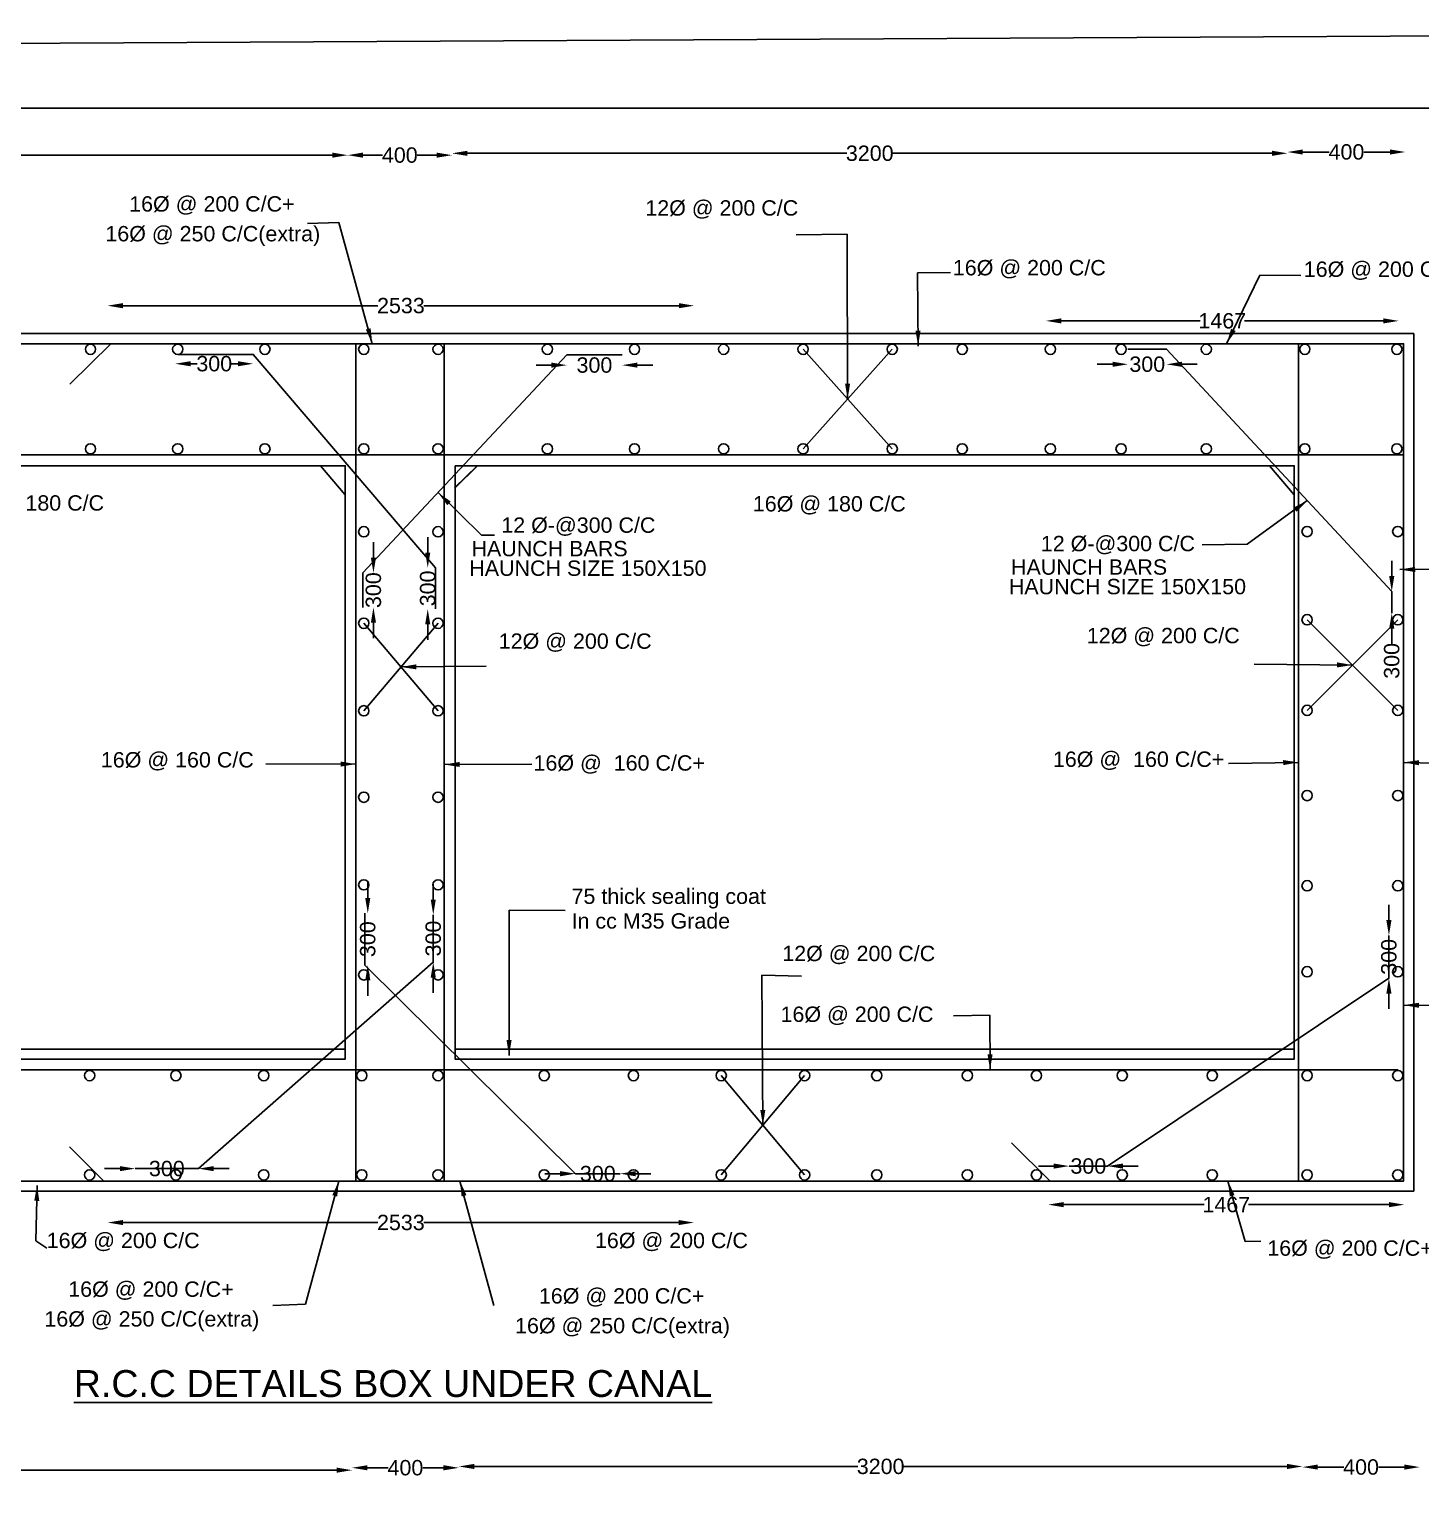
# Model space of a CAD drawing. Header units: millimetres. Extents: x -106457499 to -53207639, y 22136960 to 44300274.
# Drawn here: x -53225601 to -53216539, y 22146653 to 22156162 of the extents above; entities that cross this region are included whole.
import ezdxf

# ---------------------------------------------------------------- set-up
doc = ezdxf.new("R2010")
doc.units = ezdxf.units.MM
doc.header["$MEASUREMENT"] = 0
for name, color, linetype in [('DIMENSION', 7, 'Continuous'), ('DRAWING', 2, 'Continuous'), ('REF', 22, 'Continuous'), ('TEXT', 7, 'Continuous')]:
    doc.layers.add(name, color=color, linetype=linetype)
doc.styles.get("Standard").update_dxf_attribs({"font": 'arial.ttf', "height": 100})
doc.dimstyles.get("Standard").update_dxf_attribs({"dimtxt": 100, "dimasz": 100, "dimexe": 0.18, "dimexo": 0.0625, "dimgap": 0.09, "dimtad": 0, "dimdec": 0, "dimzin": 0, "dimdsep": 46, "dimtxsty": 'Standard', "dimcen": 0.09, "dimse1": 1, "dimse2": 1, "dimadec": 0, "dimazin": 0, "dimtfac": 1, "dimtdec": 0, "dimtofl": 0, "dimtmove": 0, "dimatfit": 3, "dimfxl": 1, "dimtolj": 1, "dimtzin": 0, "dimarcsym": 0})
picture_1 = doc.add_image_def('image1.jpg', size_in_pixel=(7144, 5132))

# ---------------------------------------------------------------- blocks, each defined once
blk = doc.blocks.new('*D55')
at = {"layer": 'Defpoints', "color": 0, "transparency": 16777216}
for p in [(-53228985.5, 22146768), (-53223498.5, 22146781), (-53223498.5, 22146781)]:
    blk.add_point(p, dxfattribs=at)
at = {"layer": 'DIMENSION', "color": 0, "lineweight": -2, "transparency": 16777216}
for p, q in [((-53228885.5, 22146781), (-53226391.2, 22146781)), ((-53223598.5, 22146781), (-53226092.8, 22146781))]:
    blk.add_line(p, q, dxfattribs=at)
at = {"layer": 'DIMENSION', "color": 0, "transparency": 16777216}
for points in [[(-53228885.5, 22146797.7), (-53228885.5, 22146764.3), (-53228985.5, 22146781)], [(-53223598.5, 22146797.7), (-53223598.5, 22146764.3), (-53223498.5, 22146781)]]:
    blk.add_solid(points, dxfattribs=at)
at = {"layer": 'DIMENSION', "color": 0, "transparency": 16777216, "insert": (-53226242, 22146781), "char_height": 100, "attachment_point": 5}
blk.add_mtext('\\A1;3200', dxfattribs=at)
blk = doc.blocks.new('*D56')
at = {"layer": 'Defpoints', "color": 0, "transparency": 16777216}
for p in [(-53223498.5, 22146781), (-53222803, 22146796.5), (-53222803, 22146796.5)]:
    blk.add_point(p, dxfattribs=at)
at = {"layer": 'DIMENSION', "color": 0, "lineweight": -2, "transparency": 16777216}
for p, q in [((-53223398.5, 22146796.5), (-53223263.2, 22146796.5)), ((-53222903, 22146796.5), (-53223038.3, 22146796.5))]:
    blk.add_line(p, q, dxfattribs=at)
at = {"layer": 'DIMENSION', "color": 0, "transparency": 16777216}
for points in [[(-53223398.5, 22146813.2), (-53223398.5, 22146779.8), (-53223498.5, 22146796.5)], [(-53222903, 22146813.2), (-53222903, 22146779.8), (-53222803, 22146796.5)]]:
    blk.add_solid(points, dxfattribs=at)
at = {"layer": 'DIMENSION', "color": 0, "transparency": 16777216, "insert": (-53223150.8, 22146796.5), "char_height": 100, "attachment_point": 5}
blk.add_mtext('\\A1;400', dxfattribs=at)
blk = doc.blocks.new('*D57')
at = {"layer": 'Defpoints', "color": 0, "transparency": 16777216}
for p in [(-53222803, 22146796.5), (-53217309.5, 22146805), (-53217309.5, 22146805)]:
    blk.add_point(p, dxfattribs=at)
at = {"layer": 'DIMENSION', "color": 0, "lineweight": -2, "transparency": 16777216}
for p, q in [((-53222703, 22146805), (-53220205.5, 22146805)), ((-53217409.5, 22146805), (-53219907, 22146805))]:
    blk.add_line(p, q, dxfattribs=at)
at = {"layer": 'DIMENSION', "color": 0, "transparency": 16777216}
for points in [[(-53222703, 22146821.7), (-53222703, 22146788.3), (-53222803, 22146805)], [(-53217409.5, 22146821.7), (-53217409.5, 22146788.3), (-53217309.5, 22146805)]]:
    blk.add_solid(points, dxfattribs=at)
at = {"layer": 'DIMENSION', "color": 0, "transparency": 16777216, "insert": (-53220056.2, 22146805), "char_height": 100, "attachment_point": 5}
blk.add_mtext('\\A1;3200', dxfattribs=at)
blk = doc.blocks.new('*D58')
at = {"layer": 'Defpoints', "color": 0, "transparency": 16777216}
for p in [(-53217309.5, 22146805), (-53216546, 22146801), (-53216546, 22146801)]:
    blk.add_point(p, dxfattribs=at)
at = {"layer": 'DIMENSION', "color": 0, "lineweight": -2, "transparency": 16777216}
for p, q in [((-53217209.5, 22146801), (-53217040.2, 22146801)), ((-53216646, 22146801), (-53216815.3, 22146801))]:
    blk.add_line(p, q, dxfattribs=at)
at = {"layer": 'DIMENSION', "color": 0, "transparency": 16777216}
for points in [[(-53217209.5, 22146817.7), (-53217209.5, 22146784.3), (-53217309.5, 22146801)], [(-53216646, 22146817.7), (-53216646, 22146784.3), (-53216546, 22146801)]]:
    blk.add_solid(points, dxfattribs=at)
at = {"layer": 'DIMENSION', "color": 0, "transparency": 16777216, "insert": (-53216927.8, 22146801), "char_height": 100, "attachment_point": 5}
blk.add_mtext('\\A1;400', dxfattribs=at)
blk = doc.blocks.new('*D69')
at = {"layer": 'Defpoints', "color": 0, "transparency": 16777216}
for p in [(-53221271, 22148393), (-53221271, 22148391), (-53225090, 22148372)]:
    blk.add_point(p, dxfattribs=at)
at = {"layer": 'DIMENSION', "color": 0, "lineweight": -2, "transparency": 16777216}
for p, q in [((-53224990, 22148393), (-53223330.8, 22148393)), ((-53221371, 22148393), (-53223030.2, 22148393))]:
    blk.add_line(p, q, dxfattribs=at)
at = {"layer": 'DIMENSION', "color": 0, "transparency": 16777216}
for points in [[(-53224990, 22148409.7), (-53224990, 22148376.3), (-53225090, 22148393)], [(-53221371, 22148409.7), (-53221371, 22148376.3), (-53221271, 22148393)]]:
    blk.add_solid(points, dxfattribs=at)
at = {"layer": 'DIMENSION', "color": 0, "transparency": 16777216, "insert": (-53223180.5, 22148393), "char_height": 100, "attachment_point": 5}
blk.add_mtext('\\A1;2533', dxfattribs=at)
blk = doc.blocks.new('*D71')
at = {"layer": 'Defpoints', "color": 0, "transparency": 16777216}
for p in [(-53218965, 22148523), (-53216645.5, 22148509.5), (-53216645.5, 22148509.5)]:
    blk.add_point(p, dxfattribs=at)
at = {"layer": 'DIMENSION', "color": 0, "lineweight": -2, "transparency": 16777216}
for p, q in [((-53218865, 22148509.5), (-53217950, 22148509.5)), ((-53216745.5, 22148509.5), (-53217660.5, 22148509.5))]:
    blk.add_line(p, q, dxfattribs=at)
at = {"layer": 'DIMENSION', "color": 0, "transparency": 16777216}
for points in [[(-53218865, 22148526.2), (-53218865, 22148492.8), (-53218965, 22148509.5)], [(-53216745.5, 22148526.2), (-53216745.5, 22148492.8), (-53216645.5, 22148509.5)]]:
    blk.add_solid(points, dxfattribs=at)
at = {"layer": 'DIMENSION', "color": 0, "transparency": 16777216, "insert": (-53217805.2, 22148509.5), "char_height": 100, "attachment_point": 5}
blk.add_mtext('\\A1;1467', dxfattribs=at)
blk = doc.blocks.new('*D72')
at = {"layer": 'Defpoints', "color": 0, "transparency": 16777216}
for p in [(-53218828.5, 22148760.5), (-53218828.5, 22148760.5), (-53218579, 22148760.5)]:
    blk.add_point(p, dxfattribs=at)
at = {"layer": 'DIMENSION', "color": 0, "lineweight": -2, "transparency": 16777216}
for p, q in [((-53218928.5, 22148760.5), (-53219028.5, 22148760.5)), ((-53218479, 22148760.5), (-53218379, 22148760.5))]:
    blk.add_line(p, q, dxfattribs=at)
at = {"layer": 'DIMENSION', "color": 0, "transparency": 16777216}
for points in [[(-53218928.5, 22148777.2), (-53218928.5, 22148743.8), (-53218828.5, 22148760.5)], [(-53218479, 22148777.2), (-53218479, 22148743.8), (-53218579, 22148760.5)]]:
    blk.add_solid(points, dxfattribs=at)
at = {"layer": 'DIMENSION', "color": 0, "transparency": 16777216, "insert": (-53218703.8, 22148760.5), "char_height": 100, "attachment_point": 5}
blk.add_mtext('\\A1;300', dxfattribs=at)
blk = doc.blocks.new('*D73')
at = {"layer": 'Defpoints', "color": 0, "transparency": 16777216}
for p in [(-53216746.5, 22150262), (-53216746.5, 22150262), (-53216746.5, 22149983.5)]:
    blk.add_point(p, dxfattribs=at)
at = {"layer": 'DIMENSION', "color": 0, "lineweight": -2, "transparency": 16777216}
for p, q in [((-53216746.5, 22150362), (-53216746.5, 22150462)), ((-53216746.5, 22149883.5), (-53216746.5, 22149783.5))]:
    blk.add_line(p, q, dxfattribs=at)
at = {"layer": 'DIMENSION', "color": 0, "transparency": 16777216}
for points in [[(-53216763.2, 22150362), (-53216729.8, 22150362), (-53216746.5, 22150262)], [(-53216763.2, 22149883.5), (-53216729.8, 22149883.5), (-53216746.5, 22149983.5)]]:
    blk.add_solid(points, dxfattribs=at)
at = {"layer": 'DIMENSION', "color": 0, "transparency": 16777216, "insert": (-53216746.5, 22150122.8), "char_height": 100, "attachment_point": 5, "rotation": 90}
blk.add_mtext('\\A1;300', dxfattribs=at)
blk = doc.blocks.new('*D74')
at = {"layer": 'Defpoints', "color": 0, "transparency": 16777216}
for p in [(-53222043.5, 22148711), (-53222043.5, 22148711), (-53221752.5, 22148711)]:
    blk.add_point(p, dxfattribs=at)
at = {"layer": 'DIMENSION', "color": 0, "lineweight": -2, "transparency": 16777216}
for p, q in [((-53222143.5, 22148711), (-53222243.5, 22148711)), ((-53221652.5, 22148711), (-53221552.5, 22148711))]:
    blk.add_line(p, q, dxfattribs=at)
at = {"layer": 'DIMENSION', "color": 0, "transparency": 16777216}
for points in [[(-53222143.5, 22148727.7), (-53222143.5, 22148694.3), (-53222043.5, 22148711)], [(-53221652.5, 22148727.7), (-53221652.5, 22148694.3), (-53221752.5, 22148711)]]:
    blk.add_solid(points, dxfattribs=at)
at = {"layer": 'DIMENSION', "color": 0, "transparency": 16777216, "insert": (-53221898, 22148711), "char_height": 100, "attachment_point": 5}
blk.add_mtext('\\A1;300', dxfattribs=at)
blk = doc.blocks.new('*D75')
at = {"layer": 'Defpoints', "color": 0, "transparency": 16777216}
for p in [(-53222969.5, 22150396), (-53222969.5, 22150396), (-53222969.5, 22150088)]:
    blk.add_point(p, dxfattribs=at)
at = {"layer": 'DIMENSION', "color": 0, "lineweight": -2, "transparency": 16777216}
for p, q in [((-53222969.5, 22150496), (-53222969.5, 22150596)), ((-53222969.5, 22149988), (-53222969.5, 22149888))]:
    blk.add_line(p, q, dxfattribs=at)
at = {"layer": 'DIMENSION', "color": 0, "transparency": 16777216}
for points in [[(-53222986.2, 22150496), (-53222952.8, 22150496), (-53222969.5, 22150396)], [(-53222986.2, 22149988), (-53222952.8, 22149988), (-53222969.5, 22150088)]]:
    blk.add_solid(points, dxfattribs=at)
at = {"layer": 'DIMENSION', "color": 0, "transparency": 16777216, "insert": (-53222969.5, 22150242), "char_height": 100, "attachment_point": 5, "rotation": 90}
blk.add_mtext('\\A1;300', dxfattribs=at)
blk = doc.blocks.new('*D76')
at = {"layer": 'Defpoints', "color": 0, "transparency": 16777216}
for p in [(-53223415.5, 22150406.5), (-53223396, 22150406.5), (-53223415.5, 22150069)]:
    blk.add_point(p, dxfattribs=at)
at = {"layer": 'DIMENSION', "color": 0, "lineweight": -2, "transparency": 16777216}
for p, q in [((-53223396, 22150506.5), (-53223396, 22150606.5)), ((-53223396, 22149969), (-53223396, 22149869))]:
    blk.add_line(p, q, dxfattribs=at)
at = {"layer": 'DIMENSION', "color": 0, "transparency": 16777216}
for points in [[(-53223412.7, 22150506.5), (-53223379.3, 22150506.5), (-53223396, 22150406.5)], [(-53223412.7, 22149969), (-53223379.3, 22149969), (-53223396, 22150069)]]:
    blk.add_solid(points, dxfattribs=at)
at = {"layer": 'DIMENSION', "color": 0, "transparency": 16777216, "insert": (-53223396, 22150237.8), "char_height": 100, "attachment_point": 5, "rotation": 90}
blk.add_mtext('\\A1;300', dxfattribs=at)
blk = doc.blocks.new('*D77')
at = {"layer": 'Defpoints', "color": 0, "transparency": 16777216}
for p in [(-53224910.5, 22148744), (-53224910.5, 22148744), (-53224498.5, 22148744)]:
    blk.add_point(p, dxfattribs=at)
at = {"layer": 'DIMENSION', "color": 0, "lineweight": -2, "transparency": 16777216}
for p, q in [((-53225010.5, 22148744), (-53225110.5, 22148744)), ((-53224398.5, 22148744), (-53224298.5, 22148744))]:
    blk.add_line(p, q, dxfattribs=at)
at = {"layer": 'DIMENSION', "color": 0, "transparency": 16777216}
for points in [[(-53225010.5, 22148760.7), (-53225010.5, 22148727.3), (-53224910.5, 22148744)], [(-53224398.5, 22148760.7), (-53224398.5, 22148727.3), (-53224498.5, 22148744)]]:
    blk.add_solid(points, dxfattribs=at)
at = {"layer": 'DIMENSION', "color": 0, "transparency": 16777216, "insert": (-53224704.5, 22148744), "char_height": 100, "attachment_point": 5}
blk.add_mtext('\\A1;300', dxfattribs=at)
blk = doc.blocks.new('*D83')
at = {"layer": 'Defpoints', "color": 0, "transparency": 16777216}
for p in [(-53224649.5, 22154044.5), (-53224142, 22154044.5), (-53224649.5, 22153984)]:
    blk.add_point(p, dxfattribs=at)
at = {"layer": 'DIMENSION', "color": 0, "lineweight": -2, "transparency": 16777216}
for p, q in [((-53224549.5, 22153984), (-53224506.1, 22153984)), ((-53224242, 22153984), (-53224285.4, 22153984))]:
    blk.add_line(p, q, dxfattribs=at)
at = {"layer": 'DIMENSION', "color": 0, "transparency": 16777216}
for points in [[(-53224549.5, 22154000.7), (-53224549.5, 22153967.3), (-53224649.5, 22153984)], [(-53224242, 22154000.7), (-53224242, 22153967.3), (-53224142, 22153984)]]:
    blk.add_solid(points, dxfattribs=at)
at = {"layer": 'DIMENSION', "color": 0, "transparency": 16777216, "insert": (-53224395.8, 22153984), "char_height": 100, "attachment_point": 5}
blk.add_mtext('\\A1;300', dxfattribs=at)
blk = doc.blocks.new('*D84')
at = {"layer": 'Defpoints', "color": 0, "transparency": 16777216}
for p in [(-53225090.5, 22154361.5), (-53221270, 22154366.5), (-53221270, 22154362)]:
    blk.add_point(p, dxfattribs=at)
at = {"layer": 'DIMENSION', "color": 0, "lineweight": -2, "transparency": 16777216}
for p, q in [((-53224990.5, 22154362), (-53223330.5, 22154362)), ((-53221370, 22154362), (-53223030, 22154362))]:
    blk.add_line(p, q, dxfattribs=at)
at = {"layer": 'DIMENSION', "color": 0, "transparency": 16777216}
for points in [[(-53224990.5, 22154378.7), (-53224990.5, 22154345.3), (-53225090.5, 22154362)], [(-53221370, 22154378.7), (-53221370, 22154345.3), (-53221270, 22154362)]]:
    blk.add_solid(points, dxfattribs=at)
at = {"layer": 'DIMENSION', "color": 0, "transparency": 16777216, "insert": (-53223180.2, 22154362), "char_height": 100, "attachment_point": 5}
blk.add_mtext('\\A1;2533', dxfattribs=at)
blk = doc.blocks.new('*D85')
at = {"layer": 'Defpoints', "color": 0, "transparency": 16777216}
for p in [(-53222100, 22154041), (-53221740, 22154041), (-53221740, 22153975)]:
    blk.add_point(p, dxfattribs=at)
at = {"layer": 'DIMENSION', "color": 0, "lineweight": -2, "transparency": 16777216}
for p, q in [((-53222200, 22153975), (-53222300, 22153975)), ((-53221640, 22153975), (-53221540, 22153975))]:
    blk.add_line(p, q, dxfattribs=at)
at = {"layer": 'DIMENSION', "color": 0, "transparency": 16777216}
for points in [[(-53222200, 22153991.7), (-53222200, 22153958.3), (-53222100, 22153975)], [(-53221640, 22153991.7), (-53221640, 22153958.3), (-53221740, 22153975)]]:
    blk.add_solid(points, dxfattribs=at)
at = {"layer": 'DIMENSION', "color": 0, "transparency": 16777216, "insert": (-53221920, 22153975), "char_height": 100, "attachment_point": 5}
blk.add_mtext('\\A1;300', dxfattribs=at)
blk = doc.blocks.new('*D86')
at = {"layer": 'Defpoints', "color": 0, "transparency": 16777216}
for p in [(-53223428, 22152622), (-53223428, 22152398), (-53223359, 22152398)]:
    blk.add_point(p, dxfattribs=at)
at = {"layer": 'DIMENSION', "color": 0, "lineweight": -2, "transparency": 16777216}
for p, q in [((-53223359, 22152722), (-53223359, 22152822)), ((-53223359, 22152298), (-53223359, 22152198))]:
    blk.add_line(p, q, dxfattribs=at)
at = {"layer": 'DIMENSION', "color": 0, "transparency": 16777216}
for points in [[(-53223375.7, 22152722), (-53223342.3, 22152722), (-53223359, 22152622)], [(-53223375.7, 22152298), (-53223342.3, 22152298), (-53223359, 22152398)]]:
    blk.add_solid(points, dxfattribs=at)
at = {"layer": 'DIMENSION', "color": 0, "transparency": 16777216, "insert": (-53223359, 22152510), "char_height": 100, "attachment_point": 5, "rotation": 90}
blk.add_mtext('\\A1;300', dxfattribs=at)
blk = doc.blocks.new('*D87')
at = {"layer": 'Defpoints', "color": 0, "transparency": 16777216}
for p in [(-53222954.5, 22152655), (-53223005.5, 22152387.5), (-53222954.5, 22152387.5)]:
    blk.add_point(p, dxfattribs=at)
at = {"layer": 'DIMENSION', "color": 0, "lineweight": -2, "transparency": 16777216}
for p, q in [((-53223005.5, 22152755), (-53223005.5, 22152855)), ((-53223005.5, 22152287.5), (-53223005.5, 22152187.5))]:
    blk.add_line(p, q, dxfattribs=at)
at = {"layer": 'DIMENSION', "color": 0, "transparency": 16777216}
for points in [[(-53223022.2, 22152755), (-53222988.8, 22152755), (-53223005.5, 22152655)], [(-53223022.2, 22152287.5), (-53222988.8, 22152287.5), (-53223005.5, 22152387.5)]]:
    blk.add_solid(points, dxfattribs=at)
at = {"layer": 'DIMENSION', "color": 0, "transparency": 16777216, "insert": (-53223005.5, 22152521.3), "char_height": 100, "attachment_point": 5, "rotation": 90}
blk.add_mtext('\\A1;300', dxfattribs=at)
blk = doc.blocks.new('*D88')
at = {"layer": 'Defpoints', "color": 0, "transparency": 16777216}
for p in [(-53218980, 22154272.5), (-53216683, 22154272.5), (-53216683, 22154263)]:
    blk.add_point(p, dxfattribs=at)
at = {"layer": 'DIMENSION', "color": 0, "lineweight": -2, "transparency": 16777216}
for p, q in [((-53218880, 22154263), (-53217976.2, 22154263)), ((-53216783, 22154263), (-53217686.8, 22154263))]:
    blk.add_line(p, q, dxfattribs=at)
at = {"layer": 'DIMENSION', "color": 0, "transparency": 16777216}
for points in [[(-53218880, 22154279.7), (-53218880, 22154246.3), (-53218980, 22154263)], [(-53216783, 22154279.7), (-53216783, 22154246.3), (-53216683, 22154263)]]:
    blk.add_solid(points, dxfattribs=at)
at = {"layer": 'DIMENSION', "color": 0, "transparency": 16777216, "insert": (-53217831.5, 22154263), "char_height": 100, "attachment_point": 5}
blk.add_mtext('\\A1;1467', dxfattribs=at)
blk = doc.blocks.new('*D89')
at = {"layer": 'Defpoints', "color": 0, "transparency": 16777216}
for p in [(-53218445.5, 22154079), (-53218194.5, 22154079), (-53218445.5, 22153980.5)]:
    blk.add_point(p, dxfattribs=at)
at = {"layer": 'DIMENSION', "color": 0, "lineweight": -2, "transparency": 16777216}
for p, q in [((-53218545.5, 22153980.5), (-53218645.5, 22153980.5)), ((-53218094.5, 22153980.5), (-53217994.5, 22153980.5))]:
    blk.add_line(p, q, dxfattribs=at)
at = {"layer": 'DIMENSION', "color": 0, "transparency": 16777216}
for points in [[(-53218545.5, 22153997.2), (-53218545.5, 22153963.8), (-53218445.5, 22153980.5)], [(-53218094.5, 22153997.2), (-53218094.5, 22153963.8), (-53218194.5, 22153980.5)]]:
    blk.add_solid(points, dxfattribs=at)
at = {"layer": 'DIMENSION', "color": 0, "transparency": 16777216, "insert": (-53218320, 22153980.5), "char_height": 100, "attachment_point": 5}
blk.add_mtext('\\A1;300', dxfattribs=at)
blk = doc.blocks.new('*D90')
at = {"layer": 'Defpoints', "color": 0, "transparency": 16777216}
for p in [(-53216728, 22152501.5), (-53216728, 22152360), (-53216728, 22152360)]:
    blk.add_point(p, dxfattribs=at)
at = {"layer": 'DIMENSION', "color": 0, "lineweight": -2, "transparency": 16777216}
for p, q in [((-53216728, 22152601.5), (-53216728, 22152701.5)), ((-53216728, 22152260), (-53216728, 22152160))]:
    blk.add_line(p, q, dxfattribs=at)
at = {"layer": 'DIMENSION', "color": 0, "transparency": 16777216}
for points in [[(-53216744.7, 22152601.5), (-53216711.3, 22152601.5), (-53216728, 22152501.5)], [(-53216744.7, 22152260), (-53216711.3, 22152260), (-53216728, 22152360)]]:
    blk.add_solid(points, dxfattribs=at)
at = {"layer": 'DIMENSION', "color": 0, "transparency": 16777216, "insert": (-53216728, 22152049.6), "char_height": 100, "attachment_point": 5, "rotation": 90}
blk.add_mtext('\\A1;300', dxfattribs=at)
blk = doc.blocks.new('*D96')
at = {"layer": 'Defpoints', "color": 0, "transparency": 16777216}
for p in [(-53229010, 22155369.5), (-53223527.5, 22155342), (-53223527.5, 22155341)]:
    blk.add_point(p, dxfattribs=at)
at = {"layer": 'DIMENSION', "color": 0, "lineweight": -2, "transparency": 16777216}
for p, q in [((-53228910, 22155342), (-53226418, 22155342)), ((-53223627.5, 22155342), (-53226119.5, 22155342))]:
    blk.add_line(p, q, dxfattribs=at)
at = {"layer": 'DIMENSION', "color": 0, "transparency": 16777216}
for points in [[(-53228910, 22155358.7), (-53228910, 22155325.3), (-53229010, 22155342)], [(-53223627.5, 22155358.7), (-53223627.5, 22155325.3), (-53223527.5, 22155342)]]:
    blk.add_solid(points, dxfattribs=at)
at = {"layer": 'DIMENSION', "color": 0, "transparency": 16777216, "insert": (-53226268.8, 22155342), "char_height": 100, "attachment_point": 5}
blk.add_mtext('\\A1;3200', dxfattribs=at)
blk = doc.blocks.new('*D97')
at = {"layer": 'Defpoints', "color": 0, "transparency": 16777216}
for p in [(-53223527.5, 22155341), (-53222847.5, 22155350.5), (-53222847.5, 22155342)]:
    blk.add_point(p, dxfattribs=at)
at = {"layer": 'DIMENSION', "color": 0, "lineweight": -2, "transparency": 16777216}
for p, q in [((-53223427.5, 22155342), (-53223299.9, 22155342)), ((-53222947.5, 22155342), (-53223075.1, 22155342))]:
    blk.add_line(p, q, dxfattribs=at)
at = {"layer": 'DIMENSION', "color": 0, "transparency": 16777216}
for points in [[(-53223427.5, 22155358.7), (-53223427.5, 22155325.3), (-53223527.5, 22155342)], [(-53222947.5, 22155358.7), (-53222947.5, 22155325.3), (-53222847.5, 22155342)]]:
    blk.add_solid(points, dxfattribs=at)
at = {"layer": 'DIMENSION', "color": 0, "transparency": 16777216, "insert": (-53223187.5, 22155342), "char_height": 100, "attachment_point": 5}
blk.add_mtext('\\A1;400', dxfattribs=at)
blk = doc.blocks.new('*D98')
at = {"layer": 'Defpoints', "color": 0, "transparency": 16777216}
for p in [(-53222847.5, 22155342), (-53217407, 22155354), (-53217407, 22155354)]:
    blk.add_point(p, dxfattribs=at)
at = {"layer": 'DIMENSION', "color": 0, "lineweight": -2, "transparency": 16777216}
for p, q in [((-53222747.5, 22155354), (-53220276.5, 22155354)), ((-53217507, 22155354), (-53219978, 22155354))]:
    blk.add_line(p, q, dxfattribs=at)
at = {"layer": 'DIMENSION', "color": 0, "transparency": 16777216}
for points in [[(-53222747.5, 22155370.7), (-53222747.5, 22155337.3), (-53222847.5, 22155354)], [(-53217507, 22155370.7), (-53217507, 22155337.3), (-53217407, 22155354)]]:
    blk.add_solid(points, dxfattribs=at)
at = {"layer": 'DIMENSION', "color": 0, "transparency": 16777216, "insert": (-53220127.2, 22155354), "char_height": 100, "attachment_point": 5}
blk.add_mtext('\\A1;3200', dxfattribs=at)
blk = doc.blocks.new('*D99')
at = {"layer": 'Defpoints', "color": 0, "transparency": 16777216}
for p in [(-53217407, 22155354), (-53216639, 22155362.5), (-53216639, 22155349.5)]:
    blk.add_point(p, dxfattribs=at)
at = {"layer": 'DIMENSION', "color": 0, "lineweight": -2, "transparency": 16777216}
for p, q in [((-53217307, 22155362.5), (-53217135.4, 22155362.5)), ((-53216739, 22155362.5), (-53216910.6, 22155362.5))]:
    blk.add_line(p, q, dxfattribs=at)
at = {"layer": 'DIMENSION', "color": 0, "transparency": 16777216}
for points in [[(-53217307, 22155379.2), (-53217307, 22155345.8), (-53217407, 22155362.5)], [(-53216739, 22155379.2), (-53216739, 22155345.8), (-53216639, 22155362.5)]]:
    blk.add_solid(points, dxfattribs=at)
at = {"layer": 'DIMENSION', "color": 0, "transparency": 16777216, "insert": (-53217023, 22155362.5), "char_height": 100, "attachment_point": 5}
blk.add_mtext('\\A1;400', dxfattribs=at)

msp = doc.modelspace()

# ---------------------------------------------------------------- linework, layer by layer
at = {"layer": 'DIMENSION', "color": 0}
msp.add_lwpolyline([(-53209520, 22138258), (-53232240, 22138258), (-53232240, 22155648.5), (-53209520, 22155648.5)], close=True, dxfattribs=at)
at = {"layer": 'DRAWING', "color": 0}
for points in [[(-53229788, 22154180.5), (-53216584.5, 22154180.5), (-53216584.5, 22148597.5), (-53229788, 22148597.5)], [(-53229722, 22154114.5), (-53216650.5, 22154114.5), (-53216650.5, 22148663.5), (-53229722, 22148663.5)], [(-53229077.5, 22153390.5), (-53223473, 22153390.5), (-53223473, 22149387.5), (-53229077.5, 22149387.5)], [(-53229007.5, 22153320.5), (-53223543, 22153320.5), (-53223543, 22149457.5), (-53229007.5, 22149457.5)], [(-53222827.5, 22153320.5), (-53217363, 22153320.5), (-53217363, 22149457.5), (-53222827.5, 22149457.5)]]:
    msp.add_lwpolyline(points, close=True, dxfattribs=at)
for points in [[(-53225069.5, 22154114.5), (-53225337, 22153851)], [(-53223473, 22154114.5), (-53223473, 22148663.5)], [(-53222897.5, 22154114.5), (-53222897.5, 22148663.5)], [(-53217335, 22154114.5), (-53217335, 22148663.5)], [(-53224633.5, 22154044.5), (-53224142, 22154044.5), (-53222954.5, 22152655), (-53222954.5, 22152387.5)], [(-53223428, 22152398), (-53223428, 22152622), (-53222100, 22154041), (-53221740, 22154041)], [(-53219981, 22154078), (-53220561.5, 22153430)], [(-53220561.5, 22154078), (-53219981, 22153430)], [(-53218445.5, 22154079), (-53218194.5, 22154079), (-53216728, 22152501.5), (-53216728, 22152360)], [(-53229722, 22153390.5), (-53216650.5, 22153390.5)], [(-53223703.5, 22153320.5), (-53223543, 22153131)], [(-53222830.5, 22153176), (-53222684.5, 22153320.5)], [(-53222827.5, 22153176), (-53222681.5, 22153320.5)], [(-53217523.5, 22153320.5), (-53217363, 22153131)], [(-53222938.5, 22152294.5), (-53223422, 22151725)], [(-53223422, 22152294.5), (-53222938.5, 22151725)], [(-53216688.5, 22152317.5), (-53217279, 22151727.5)], [(-53217279, 22152317.5), (-53216688.5, 22151727.5)], [(-53224910.5, 22148744), (-53224498.5, 22148744), (-53222969.5, 22150088), (-53222969.5, 22150396)], [(-53223415.5, 22150406.5), (-53223415.5, 22150069), (-53222043.5, 22148711), (-53221752.5, 22148711)], [(-53218828.5, 22148760.5), (-53218579, 22148760.5), (-53216746.5, 22149983.5), (-53216746.5, 22150262)], [(-53223543, 22149521.5), (-53229007.5, 22149521.5)], [(-53217363, 22149521.5), (-53222827.5, 22149521.5)], [(-53229722, 22149387.5), (-53216685.5, 22149387.5)], [(-53220551, 22149349.5), (-53221094.5, 22148703)], [(-53221094.5, 22149349.5), (-53220551, 22148703)], [(-53225115, 22148663.5), (-53225339, 22148885)], [(-53218953, 22148663.5), (-53219204.5, 22148912.5)]]:
    msp.add_lwpolyline(points, dxfattribs=at)
for centre in [(-53225201.5, 22154078), (-53224633.5, 22154078), (-53224066, 22154078), (-53223422, 22154078), (-53222938.5, 22154078), (-53222226.5, 22154078), (-53221659, 22154078), (-53221078.5, 22154078), (-53220561.5, 22154078), (-53219981, 22154078), (-53219525, 22154078), (-53218951, 22154078), (-53218490.5, 22154078), (-53217935.5, 22154078), (-53217294, 22154078), (-53216694.5, 22154078), (-53225201.5, 22153430), (-53224633.5, 22153430), (-53224066, 22153430), (-53223422, 22153430), (-53222938.5, 22153430), (-53222226.5, 22153430), (-53221659, 22153430), (-53221078.5, 22153430), (-53220561.5, 22153430), (-53219981, 22153430), (-53219525, 22153430), (-53218951, 22153430), (-53218490.5, 22153430), (-53217935.5, 22153430), (-53217294, 22153430), (-53216694.5, 22153430), (-53223422, 22152890.5), (-53222938.5, 22152890.5), (-53217279, 22152891.5), (-53216688.5, 22152891.5), (-53223422, 22152294.5), (-53222938.5, 22152294.5), (-53217279, 22152317.5), (-53216688.5, 22152317.5), (-53223422, 22151725), (-53222938.5, 22151725), (-53217279, 22151727.5), (-53216688.5, 22151727.5), (-53223422, 22151162), (-53222938.5, 22151162), (-53217279, 22151173), (-53216688.5, 22151173), (-53223422, 22150591.5), (-53222938.5, 22150591.5), (-53217279, 22150586), (-53216688.5, 22150586), (-53223422, 22150005.5), (-53222938.5, 22150005.5), (-53217279, 22150026), (-53216688.5, 22150026), (-53225207, 22149349.5), (-53224645.5, 22149349.5), (-53224073.5, 22149349.5), (-53223435, 22149349.5), (-53222938.5, 22149349.5), (-53222247, 22149349.5), (-53221666, 22149349.5), (-53221094.5, 22149349.5), (-53220551, 22149349.5), (-53220081.5, 22149349.5), (-53219491.5, 22149349.5), (-53219041.5, 22149349.5), (-53218483, 22149349.5), (-53217897, 22149349.5), (-53217279, 22149349.5), (-53216688.5, 22149349.5), (-53225207, 22148703), (-53224645.5, 22148703), (-53224073.5, 22148703), (-53223435, 22148703), (-53222938.5, 22148703), (-53222247, 22148703), (-53221666, 22148703), (-53221094.5, 22148703), (-53220551, 22148703), (-53220081.5, 22148703), (-53219491.5, 22148703), (-53219041.5, 22148703), (-53218483, 22148703), (-53217897, 22148703), (-53217279, 22148703), (-53216688.5, 22148703)]:
    msp.add_circle(centre, 33.5, dxfattribs=at)

# ---------------------------------------------------------------- texts
at = {"layer": 'TEXT', "color": 0}
for s, height, p in [('16Ø @ 200 C/C+', 100, (-53224949.6, 22154974.6)), ('12Ø @ 200 C/C', 100, (-53221588.7, 22154948.4)), ('16Ø @ 250 C/C(extra)', 100, (-53225104.8, 22154780.8)), ('16Ø @ 200 C/C ', 100, (-53219586, 22154559.5)), ('16Ø @ 200 C/C+16Ø @250 C/C(extra) C/C', 100, (-53217300.9, 22154549.8)), ('16Ø @ 180 C/C', 100, (-53226108.9, 22153027.8)), ('16Ø @ 180 C/C', 100, (-53220888.4, 22153022.3)), ('12 Ø-@300 C/C', 100, (-53222526.4, 22152883.5)), ('12 Ø-@300 C/C', 100, (-53219012.9, 22152763.5)), ('HAUNCH BARS', 100, (-53222720.7, 22152730.7)), ('HAUNCH SIZE 150X150', 100, (-53222735.1, 22152603.2)), ('HAUNCH BARS', 100, (-53219207.2, 22152610.7)), ('HAUNCH SIZE 150X150', 100, (-53219221.6, 22152483.2)), ('12Ø @ 200 C/C', 100, (-53222543.2, 22152128.4)), ('12Ø @ 200 C/C', 100, (-53218713.7, 22152164.4)), ('16Ø @ 160 C/C', 100, (-53225134.1, 22151355.8)), ('16Ø @  160 C/C+', 100, (-53222316.6, 22151335.1)), ('16Ø @  160 C/C+', 100, (-53218934.6, 22151359.6)), ('75 thick sealing coat', 100, (-53222068.9, 22150467.3)), ('In cc M35 Grade', 100, (-53222068.9, 22150306.7)), ('12Ø @ 200 C/C', 100, (-53220696.7, 22150094.9)), ('16Ø @ 200 C/C ', 100, (-53220708.1, 22149699.1)), ('16Ø @ 200 C/C ', 100, (-53225486.6, 22148226.6)), ('16Ø @ 200 C/C ', 100, (-53221916.6, 22148226.6)), ('16Ø @ 200 C/C+16Ø @250 C/C(extra) C/C', 100, (-53217538.4, 22148176.8)), ('16Ø @ 200 C/C+', 100, (-53225346.6, 22147909.6)), ('16Ø @ 200 C/C+', 100, (-53222281.6, 22147865.6)), ('16Ø @ 250 C/C(extra)', 100, (-53225501.8, 22147715.8)), ('16Ø @ 250 C/C(extra)', 100, (-53222436.8, 22147671.8)), ('%%UR.C.C DETAILS BOX UNDER CANAL', 175, (-53225310.1, 22147257.5))]:
    msp.add_text(s, height=height, dxfattribs=at).set_placement(p)

# ---------------------------------------------------------------- dimensions: what is measured, and where the dimension line sits
at = {"layer": 'DIMENSION', "color": 0}
for base, p1, p2, text, picture, middle in [((-53217407, 22155354), (-53222847.5, 22155342), (-53217407, 22155354), '3200', '*D98', (-53220127.2, 22155354)), ((-53216639, 22155362.5), (-53217407, 22155354), (-53216639, 22155349.5), '400', '*D99', (-53217023, 22155362.5)), ((-53223527.5, 22155342), (-53229010, 22155369.5), (-53223527.5, 22155341), '3200', '*D96', (-53226268.8, 22155342)), ((-53222847.5, 22155342), (-53223527.5, 22155341), (-53222847.5, 22155350.5), '400', '*D97', (-53223187.5, 22155342)), ((-53221270, 22154362), (-53225090.5, 22154361.5), (-53221270, 22154366.5), '2533', '*D84', (-53223180.2, 22154362)), ((-53216683, 22154263), (-53218980, 22154272.5), (-53216683, 22154272.5), '1467', '*D88', (-53217831.5, 22154263)), ((-53224649.5, 22153984), (-53224142, 22154044.5), (-53224649.5, 22154044.5), '300', '*D83', (-53224395.8, 22153984)), ((-53221740, 22153975), (-53222100, 22154041), (-53221740, 22154041), '300', '*D85', (-53221920, 22153975)), ((-53218445.5, 22153980.5), (-53218194.5, 22154079), (-53218445.5, 22154079), '300', '*D89', (-53218320, 22153980.5)), ((-53224910.5, 22148744), (-53224498.5, 22148744), (-53224910.5, 22148744), '300', '*D77', (-53224704.5, 22148744)), ((-53222043.5, 22148711), (-53221752.5, 22148711), (-53222043.5, 22148711), '300', '*D74', (-53221898, 22148711)), ((-53218828.5, 22148760.5), (-53218579, 22148760.5), (-53218828.5, 22148760.5), '300', '*D72', (-53218703.8, 22148760.5)), ((-53216645.5, 22148509.5), (-53218965, 22148523), (-53216645.5, 22148509.5), '1467', '*D71', (-53217805.2, 22148509.5)), ((-53221271, 22148393), (-53225090, 22148372), (-53221271, 22148391), '2533', '*D69', (-53223180.5, 22148393)), ((-53222803, 22146796.5), (-53223498.5, 22146781), (-53222803, 22146796.5), '400', '*D56', (-53223150.8, 22146796.5)), ((-53217309.5, 22146805), (-53222803, 22146796.5), (-53217309.5, 22146805), '3200', '*D57', (-53220056.2, 22146805)), ((-53216546, 22146801), (-53217309.5, 22146805), (-53216546, 22146801), '400', '*D58', (-53216927.8, 22146801)), ((-53223498.5, 22146781), (-53228985.5, 22146768), (-53223498.5, 22146781), '3200', '*D55', (-53226242, 22146781))]:
    dim = msp.add_linear_dim(base=base, p1=p1, p2=p2, text=text, dimstyle='Standard', dxfattribs=at)
    dim.commit()
    dim.dimension.update_dxf_attribs({"geometry": picture, "text_midpoint": middle})
for base, p1, p2, picture, middle in [((-53223005.5, 22152387.5), (-53222954.5, 22152655), (-53222954.5, 22152387.5), '*D87', (-53223005.5, 22152521.3)), ((-53223359, 22152398), (-53223428, 22152622), (-53223428, 22152398), '*D86', (-53223359, 22152510)), ((-53216728, 22152360), (-53216728, 22152501.5), (-53216728, 22152360), '*D90', (-53216728, 22152049.6)), ((-53223396, 22150406.5), (-53223415.5, 22150069), (-53223415.5, 22150406.5), '*D76', (-53223396, 22150237.8)), ((-53222969.5, 22150396), (-53222969.5, 22150088), (-53222969.5, 22150396), '*D75', (-53222969.5, 22150242)), ((-53216746.5, 22150262), (-53216746.5, 22149983.5), (-53216746.5, 22150262), '*D73', (-53216746.5, 22150122.8))]:
    dim = msp.add_linear_dim(base=base, p1=p1, p2=p2, angle=90, text='300', dimstyle='Standard', dxfattribs=at)
    dim.commit()
    dim.dimension.update_dxf_attribs({"geometry": picture, "text_midpoint": middle})

# ---------------------------------------------------------------- pictures from other files: only their frames are drawn
at = {"layer": 'REF', "color": 0}
image = msp.add_image(picture_1, insert=(-53234179.3, 22136960.3), size_in_units=(26540.5, 19065.8), rotation=0.29375, dxfattribs=dict(at, brightness=46, fade=15))
image.dxf.flags = 7

# ---------------------------------------------------------------- leaders
at = {"layer": 'DIMENSION', "color": 0}
for points in [[(-53223366.5, 22154114.5), (-53223583.5, 22154903.5), (-53223787.5, 22154896)], [(-53220271.2, 22153754), (-53220274.5, 22154828.5), (-53220606.5, 22154824)], [(-53219812, 22154099.5), (-53219816, 22154576), (-53219600.5, 22154578)], [(-53217803, 22154114.5), (-53217586, 22154561), (-53217320.5, 22154559.5)], [(-53222938.5, 22153145.1), (-53222654.5, 22152867.5), (-53222571, 22152868)], [(-53217277.7, 22153092.8), (-53217668.5, 22152808.5), (-53217963.5, 22152806)], [(-53216675.5, 22152644), (-53216172.5, 22152648)], [(-53223180.2, 22152009.8), (-53222626, 22152015.5)], [(-53216983.8, 22152022.5), (-53217624, 22152029)], [(-53223473, 22151377.5), (-53224060.5, 22151379)], [(-53222897.5, 22151375), (-53222328, 22151377.5)], [(-53217335, 22151389), (-53217790, 22151381)], [(-53216650.5, 22151389), (-53216222.5, 22151378)], [(-53222476, 22149481), (-53222475.5, 22150427.5), (-53222111, 22150424.5)], [(-53220822.8, 22149026.2), (-53220830, 22150003), (-53220571, 22149996)], [(-53216650.5, 22149808.5), (-53216159, 22149803.5)], [(-53219343.5, 22149387.5), (-53219345, 22149743), (-53219582, 22149738.5)], [(-53223584.5, 22148663.5), (-53223802.5, 22147862.5), (-53224015, 22147853.5)], [(-53222795.5, 22148663.5), (-53222575, 22147853.5)], [(-53217794.5, 22148663.5), (-53217682.5, 22148269), (-53217579.5, 22148272)], [(-53225549.5, 22148634.5), (-53225556.5, 22148273), (-53225486.6, 22148226.6)]]:
    msp.add_leader(points, dimstyle='Standard', override={"dimgap": 0.09, "dimtad": 0}, dxfattribs=at)

doc.saveas('drawing.dxf')
